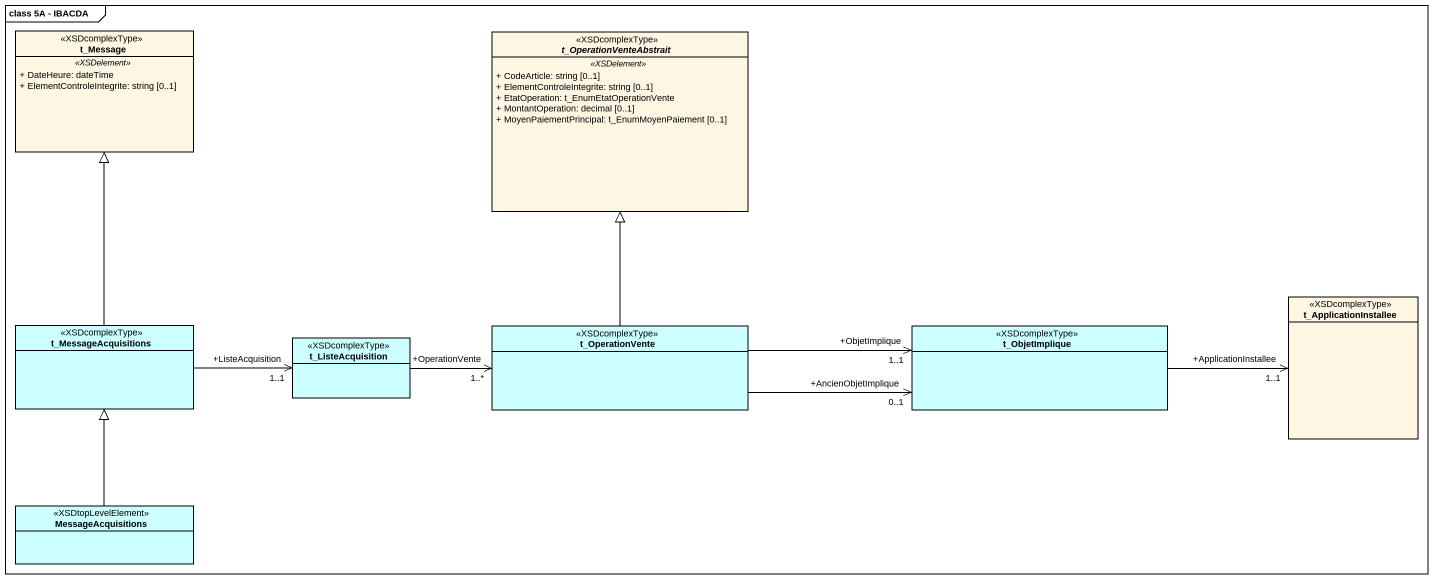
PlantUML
@startuml
mainframe class 5A - IBACDA
hide circle
hide empty members
skinparam classAttributeIconSize 0
class t_Message <<XSDcomplexType>> {
  .. <<XSDelement>> ..
  + DateHeure: dateTime
  + ElementControleIntegrite: string [0..1]
}
abstract class t_OperationVenteAbstrait <<XSDcomplexType>> {
  .. <<XSDelement>> ..
  + CodeArticle: string [0..1]
  + ElementControleIntegrite: string [0..1]
  + EtatOperation: t_EnumEtatOperationVente
  + MontantOperation: decimal [0..1]
  + MoyenPaiementPrincipal: t_EnumMoyenPaiement [0..1]
}
class t_ApplicationInstallee <<XSDcomplexType>>
class t_MessageAcquisitions <<XSDcomplexType>> #CCFFFF
class t_OperationVente <<XSDcomplexType>> #CCFFFF
class t_ObjetImplique <<XSDcomplexType>> #CCFFFF
class t_ListeAcquisition <<XSDcomplexType>> #CCFFFF
class MessageAcquisitions <<XSDtopLevelElement>> #CCFFFF
t_MessageAcquisitions -up-|> t_Message
t_MessageAcquisitions -right-> "+ListeAcquisition\n1..1" t_ListeAcquisition
t_OperationVente -up-|> t_OperationVenteAbstrait
t_OperationVente -right-> "+ObjetImplique\n1..1" t_ObjetImplique
t_OperationVente -right-> "+AncienObjetImplique\n0..1" t_ObjetImplique
t_ObjetImplique -right-> "+ApplicationInstallee\n1..1" t_ApplicationInstallee
t_ListeAcquisition -right-> "+OperationVente\n1..*" t_OperationVente
MessageAcquisitions -up-|> t_MessageAcquisitions
@enduml
